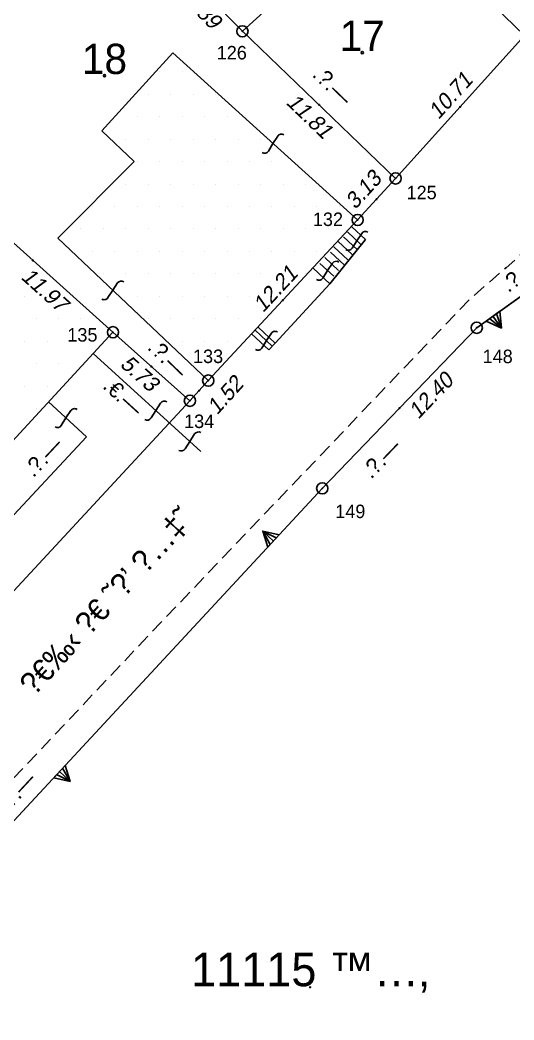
# Model space of a CAD drawing. Header units: millimetres. Extents: x 199469 to 200356, y 746544 to 746866.
# Drawn here: x 200243.3 to 200270.7, y 746622.6 to 746678.3 of the extents above; entities that cross this region are included whole.
import ezdxf
from ezdxf.enums import TextEntityAlignment as Align

# ---------------------------------------------------------------- set-up
doc = ezdxf.new("R2010")
doc.units = ezdxf.units.MM
doc.header["$LTSCALE"] = 3
doc.linetypes.add('DASHED2', pattern=[0.375, 0.25, -0.125])
for name, color, linetype in [('C1603_1', 7, 'Continuous'), ('C1609_1', 52, 'Continuous'), ('C1611_1', 6, 'Continuous'), ('C1650', 7, 'Continuous'), ('C1650_0_1', 1, 'Continuous'), ('C1656', 7, 'Continuous'), ('C1660_1', 240, 'Continuous'), ('C1690', 7, 'Continuous'), ('gvul_temp', 51, 'Continuous'), ('M2200', 80, 'Continuous'), ('M2299', 80, 'Continuous'), ('M2402', 9, 'Continuous'), ('M2404', 9, 'DASHED2'), ('M2412', 9, 'Continuous'), ('M2602', 9, 'Continuous'), ('M2605', 9, 'Continuous')]:
    doc.layers.add(name, color=color, linetype=linetype)
doc.styles.add('HANIT_TEXT', font='hebtxt')
doc.styles.add('HEBTXT', font='hebtxt')
doc.styles.add('HEBTXT2', font='HEBTXT')
doc.styles.add('TAZAR_HEBTXT', font='HEBTXT')

# ---------------------------------------------------------------- blocks, each defined once
blk = doc.blocks.new('M2605_P')
at = {"style": 'HANIT_TEXT'}
blk.add_attdef('NAME', text='', height=1.388888888888888, rotation=4.2021672e-09, dxfattribs=at).set_placement((-2.328306e-10, 0.4999999998835847), align=Align.BOTTOM_CENTER)
blk.add_attdef('HEIGHT', text='', height=1.599999999999999, rotation=4.2021672e-09, dxfattribs=at).set_placement((-2.328306e-10, -1.000000000116415), align=Align.TOP_CENTER)
at = {"style": 'HANIT_TEXT', "flags": 1}
blk.add_attdef('MARK', text='', height=1.599999999999999, rotation=4.2021672e-09, dxfattribs=at).set_placement((-2.328306e-10, -3.00000000023283), align=Align.TOP_CENTER)
blk = doc.blocks.new('*X65')
at = {"color": 0}
for p, q in [((200250, 746665), (200250, 746665)), ((200251.25, 746665), (200251.25, 746665)), ((200249.375, 746663.75), (200249.375, 746663.75)), ((200250.625, 746663.75), (200250.625, 746663.75)), ((200251.875, 746663.75), (200251.875, 746663.75)), ((200253.125, 746663.75), (200253.125, 746663.75)), ((200248.75, 746662.5), (200248.75, 746662.5)), ((200250, 746662.5), (200250, 746662.5)), ((200251.25, 746662.5), (200251.25, 746662.5)), ((200252.5, 746662.5), (200252.5, 746662.5)), ((200253.75, 746662.5), (200253.75, 746662.5)), ((200248.125, 746661.25), (200248.125, 746661.25)), ((200249.375, 746661.25), (200249.375, 746661.25)), ((200250.625, 746661.25), (200250.625, 746661.25)), ((200251.875, 746661.25), (200251.875, 746661.25)), ((200253.125, 746661.25), (200253.125, 746661.25)), ((200254.375, 746661.25), (200254.375, 746661.25)), ((200255.625, 746661.25), (200255.625, 746661.25)), ((200248.75, 746660), (200248.75, 746660)), ((200250, 746660), (200250, 746660)), ((200251.25, 746660), (200251.25, 746660)), ((200252.5, 746660), (200252.5, 746660)), ((200253.75, 746660), (200253.75, 746660)), ((200255, 746660), (200255, 746660)), ((200256.25, 746660), (200256.25, 746660)), ((200248.125, 746658.75), (200248.125, 746658.75)), ((200249.375, 746658.75), (200249.375, 746658.75)), ((200250.625, 746658.75), (200250.625, 746658.75)), ((200251.875, 746658.75), (200251.875, 746658.75)), ((200253.125, 746658.75), (200253.125, 746658.75)), ((200254.375, 746658.75), (200254.375, 746658.75)), ((200255.625, 746658.75), (200255.625, 746658.75)), ((200256.875, 746658.75), (200256.875, 746658.75)), ((200258.125, 746658.75), (200258.125, 746658.75)), ((200246.25, 746657.5), (200246.25, 746657.5)), ((200247.5, 746657.5), (200247.5, 746657.5)), ((200248.75, 746657.5), (200248.75, 746657.5)), ((200250, 746657.5), (200250, 746657.5)), ((200251.25, 746657.5), (200251.25, 746657.5)), ((200252.5, 746657.5), (200252.5, 746657.5)), ((200253.75, 746657.5), (200253.75, 746657.5)), ((200255, 746657.5), (200255, 746657.5)), ((200256.25, 746657.5), (200256.25, 746657.5)), ((200257.5, 746657.5), (200257.5, 746657.5)), ((200258.75, 746657.5), (200258.75, 746657.5)), ((200260, 746657.5), (200260, 746657.5)), ((200245.625, 746656.2500000001), (200245.625, 746656.2500000001)), ((200246.875, 746656.2500000001), (200246.875, 746656.2500000001)), ((200248.125, 746656.2500000001), (200248.125, 746656.2500000001)), ((200249.375, 746656.2500000001), (200249.375, 746656.2500000001)), ((200250.625, 746656.2500000001), (200250.625, 746656.2500000001)), ((200251.875, 746656.2500000001), (200251.875, 746656.2500000001)), ((200253.125, 746656.2500000001), (200253.125, 746656.2500000001)), ((200254.375, 746656.2500000001), (200254.375, 746656.2500000001)), ((200255.625, 746656.2500000001), (200255.625, 746656.2500000001)), ((200256.875, 746656.2500000001), (200256.875, 746656.2500000001)), ((200258.125, 746656.2500000001), (200258.125, 746656.2500000001)), ((200259.375, 746656.2500000001), (200259.375, 746656.2500000001)), ((200246.25, 746655), (200246.25, 746655)), ((200247.5, 746655), (200247.5, 746655)), ((200248.75, 746655), (200248.75, 746655)), ((200250, 746655), (200250, 746655)), ((200251.25, 746655), (200251.25, 746655)), ((200252.5, 746655), (200252.5, 746655)), ((200253.75, 746655), (200253.75, 746655)), ((200255, 746655), (200255, 746655)), ((200256.25, 746655), (200256.25, 746655)), ((200257.5, 746655), (200257.5, 746655)), ((200258.75, 746655), (200258.75, 746655)), ((200246.875, 746653.75), (200246.875, 746653.75)), ((200248.125, 746653.75), (200248.125, 746653.75)), ((200249.375, 746653.75), (200249.375, 746653.75)), ((200250.625, 746653.75), (200250.625, 746653.75)), ((200251.875, 746653.75), (200251.875, 746653.75)), ((200253.125, 746653.75), (200253.125, 746653.75)), ((200254.375, 746653.75), (200254.375, 746653.75)), ((200255.625, 746653.75), (200255.625, 746653.75)), ((200256.875, 746653.75), (200256.875, 746653.75)), ((200258.125, 746653.75), (200258.125, 746653.75)), ((200248.75, 746652.5), (200248.75, 746652.5)), ((200250, 746652.5), (200250, 746652.5)), ((200251.25, 746652.5), (200251.25, 746652.5)), ((200252.5, 746652.5), (200252.5, 746652.5)), ((200253.75, 746652.5), (200253.75, 746652.5)), ((200255, 746652.5), (200255, 746652.5)), ((200256.25, 746652.5), (200256.25, 746652.5)), ((200249.375, 746651.25), (200249.375, 746651.25)), ((200250.625, 746651.25), (200250.625, 746651.25)), ((200251.875, 746651.25), (200251.875, 746651.25)), ((200253.125, 746651.25), (200253.125, 746651.25)), ((200254.375, 746651.25), (200254.375, 746651.25)), ((200255.625, 746651.25), (200255.625, 746651.25)), ((200251.25, 746650.0000000001), (200251.25, 746650.0000000001)), ((200252.5, 746650.0000000001), (200252.5, 746650.0000000001)), ((200253.75, 746650.0000000001), (200253.75, 746650.0000000001)), ((200251.875, 746648.7500000001), (200251.875, 746648.7500000001)), ((200253.125, 746648.7500000001), (200253.125, 746648.7500000001))]:
    blk.add_line(p, q, dxfattribs=at)
blk = doc.blocks.new('*X66')
at = {"color": 0}
for p, q in [((200238.75, 746657.5), (200238.75, 746657.5)), ((200236.875, 746656.2500000001), (200236.875, 746656.2500000001)), ((200238.125, 746656.2500000001), (200238.125, 746656.2500000001)), ((200239.375, 746656.2500000001), (200239.375, 746656.2500000001)), ((200240.625, 746656.2500000001), (200240.625, 746656.2500000001)), ((200236.25, 746655), (200236.25, 746655)), ((200237.5, 746655), (200237.5, 746655)), ((200238.75, 746655), (200238.75, 746655)), ((200240, 746655), (200240, 746655)), ((200241.25, 746655), (200241.25, 746655)), ((200234.375, 746653.75), (200234.375, 746653.75)), ((200235.625, 746653.75), (200235.625, 746653.75)), ((200236.875, 746653.75), (200236.875, 746653.75)), ((200238.125, 746653.75), (200238.125, 746653.75)), ((200239.375, 746653.75), (200239.375, 746653.75)), ((200240.625, 746653.75), (200240.625, 746653.75)), ((200241.875, 746653.75), (200241.875, 746653.75)), ((200243.125, 746653.75), (200243.125, 746653.75)), ((200233.75, 746652.5), (200233.75, 746652.5)), ((200235, 746652.5), (200235, 746652.5)), ((200236.25, 746652.5), (200236.25, 746652.5)), ((200237.5, 746652.5), (200237.5, 746652.5)), ((200238.75, 746652.5), (200238.75, 746652.5)), ((200240, 746652.5), (200240, 746652.5)), ((200241.25, 746652.5), (200241.25, 746652.5)), ((200242.5, 746652.5), (200242.5, 746652.5)), ((200243.75, 746652.5), (200243.75, 746652.5)), ((200231.875, 746651.25), (200231.875, 746651.25)), ((200233.125, 746651.25), (200233.125, 746651.25)), ((200234.375, 746651.25), (200234.375, 746651.25)), ((200235.625, 746651.25), (200235.625, 746651.25)), ((200236.875, 746651.25), (200236.875, 746651.25)), ((200238.125, 746651.25), (200238.125, 746651.25)), ((200239.375, 746651.25), (200239.375, 746651.25)), ((200240.625, 746651.25), (200240.625, 746651.25)), ((200241.875, 746651.25), (200241.875, 746651.25)), ((200243.125, 746651.25), (200243.125, 746651.25)), ((200244.375, 746651.25), (200244.375, 746651.25)), ((200245.625, 746651.25), (200245.625, 746651.25)), ((200231.25, 746650), (200231.25, 746650)), ((200232.5, 746650), (200232.5, 746650)), ((200233.75, 746650), (200233.75, 746650)), ((200235, 746650), (200235, 746650)), ((200236.25, 746650), (200236.25, 746650)), ((200237.5, 746650), (200237.5, 746650)), ((200238.75, 746650), (200238.75, 746650)), ((200240, 746650), (200240, 746650)), ((200241.25, 746650), (200241.25, 746650)), ((200242.5, 746650), (200242.5, 746650)), ((200243.75, 746650), (200243.75, 746650)), ((200245, 746650), (200245, 746650)), ((200246.25, 746650), (200246.25, 746650)), ((200230.625, 746648.7500000001), (200230.625, 746648.7500000001)), ((200231.875, 746648.7500000001), (200231.875, 746648.7500000001)), ((200233.125, 746648.7500000001), (200233.125, 746648.7500000001)), ((200234.375, 746648.7500000001), (200234.375, 746648.7500000001)), ((200235.625, 746648.7500000001), (200235.625, 746648.7500000001)), ((200236.875, 746648.7500000001), (200236.875, 746648.7500000001)), ((200238.125, 746648.7500000001), (200238.125, 746648.7500000001)), ((200239.375, 746648.7500000001), (200239.375, 746648.7500000001)), ((200240.625, 746648.7500000001), (200240.625, 746648.7500000001)), ((200241.875, 746648.7500000001), (200241.875, 746648.7500000001)), ((200243.125, 746648.7500000001), (200243.125, 746648.7500000001)), ((200244.375, 746648.7500000001), (200244.375, 746648.7500000001)), ((200228.75, 746647.4999999999), (200228.75, 746647.4999999999)), ((200230, 746647.4999999999), (200230, 746647.4999999999)), ((200231.25, 746647.4999999999), (200231.25, 746647.4999999999)), ((200232.5, 746647.4999999999), (200232.5, 746647.4999999999)), ((200233.75, 746647.4999999999), (200233.75, 746647.4999999999)), ((200235, 746647.4999999999), (200235, 746647.4999999999)), ((200236.25, 746647.4999999999), (200236.25, 746647.4999999999)), ((200237.5, 746647.4999999999), (200237.5, 746647.4999999999)), ((200238.75, 746647.4999999999), (200238.75, 746647.4999999999)), ((200240, 746647.4999999999), (200240, 746647.4999999999)), ((200241.25, 746647.4999999999), (200241.25, 746647.4999999999)), ((200242.5, 746647.4999999999), (200242.5, 746647.4999999999)), ((200243.75, 746647.4999999999), (200243.75, 746647.4999999999)), ((200228.125, 746646.25), (200228.125, 746646.25)), ((200229.375, 746646.25), (200229.375, 746646.25)), ((200230.625, 746646.25), (200230.625, 746646.25)), ((200231.875, 746646.25), (200231.875, 746646.25)), ((200233.125, 746646.25), (200233.125, 746646.25)), ((200234.375, 746646.25), (200234.375, 746646.25)), ((200235.625, 746646.25), (200235.625, 746646.25)), ((200236.875, 746646.25), (200236.875, 746646.25)), ((200238.125, 746646.25), (200238.125, 746646.25)), ((200239.375, 746646.25), (200239.375, 746646.25)), ((200240.625, 746646.25), (200240.625, 746646.25)), ((200241.875, 746646.25), (200241.875, 746646.25)), ((200243.125, 746646.25), (200243.125, 746646.25)), ((200226.25, 746645), (200226.25, 746645)), ((200227.5, 746645), (200227.5, 746645)), ((200228.75, 746645), (200228.75, 746645)), ((200230, 746645), (200230, 746645)), ((200231.25, 746645), (200231.25, 746645)), ((200232.5, 746645), (200232.5, 746645)), ((200233.75, 746645), (200233.75, 746645)), ((200235, 746645), (200235, 746645)), ((200236.25, 746645), (200236.25, 746645)), ((200237.5, 746645), (200237.5, 746645)), ((200238.75, 746645), (200238.75, 746645)), ((200240, 746645), (200240, 746645)), ((200241.25, 746645), (200241.25, 746645)), ((200225.625, 746643.7500000001), (200225.625, 746643.7500000001)), ((200226.875, 746643.7500000001), (200226.875, 746643.7500000001)), ((200228.125, 746643.7500000001), (200228.125, 746643.7500000001)), ((200229.375, 746643.7500000001), (200229.375, 746643.7500000001)), ((200230.625, 746643.7500000001), (200230.625, 746643.7500000001)), ((200231.875, 746643.7500000001), (200231.875, 746643.7500000001)), ((200233.125, 746643.7500000001), (200233.125, 746643.7500000001)), ((200234.375, 746643.7500000001), (200234.375, 746643.7500000001)), ((200235.625, 746643.7500000001), (200235.625, 746643.7500000001)), ((200236.875, 746643.7500000001), (200236.875, 746643.7500000001)), ((200238.125, 746643.7500000001), (200238.125, 746643.7500000001)), ((200239.375, 746643.7500000001), (200239.375, 746643.7500000001)), ((200240.625, 746643.7500000001), (200240.625, 746643.7500000001)), ((200225, 746642.5), (200225, 746642.5)), ((200226.25, 746642.5), (200226.25, 746642.5)), ((200227.5, 746642.5), (200227.5, 746642.5)), ((200228.75, 746642.5), (200228.75, 746642.5)), ((200230, 746642.5), (200230, 746642.5)), ((200231.25, 746642.5), (200231.25, 746642.5)), ((200232.5, 746642.5), (200232.5, 746642.5)), ((200233.75, 746642.5), (200233.75, 746642.5)), ((200235, 746642.5), (200235, 746642.5)), ((200236.25, 746642.5), (200236.25, 746642.5)), ((200237.5, 746642.5), (200237.5, 746642.5)), ((200238.75, 746642.5), (200238.75, 746642.5)), ((200223.125, 746641.25), (200223.125, 746641.25)), ((200224.375, 746641.25), (200224.375, 746641.25)), ((200225.625, 746641.25), (200225.625, 746641.25)), ((200226.875, 746641.25), (200226.875, 746641.25)), ((200228.125, 746641.25), (200228.125, 746641.25)), ((200229.375, 746641.25), (200229.375, 746641.25)), ((200230.625, 746641.25), (200230.625, 746641.25)), ((200231.875, 746641.25), (200231.875, 746641.25)), ((200233.125, 746641.25), (200233.125, 746641.25)), ((200234.375, 746641.25), (200234.375, 746641.25)), ((200235.625, 746641.25), (200235.625, 746641.25)), ((200236.875, 746641.25), (200236.875, 746641.25)), ((200238.125, 746641.25), (200238.125, 746641.25)), ((200222.5, 746640), (200222.5, 746640)), ((200223.75, 746640), (200223.75, 746640)), ((200225, 746640), (200225, 746640)), ((200226.25, 746640), (200226.25, 746640)), ((200227.5, 746640), (200227.5, 746640)), ((200228.75, 746640), (200228.75, 746640)), ((200230, 746640), (200230, 746640)), ((200231.25, 746640), (200231.25, 746640)), ((200232.5, 746640), (200232.5, 746640)), ((200233.75, 746640), (200233.75, 746640)), ((200235, 746640), (200235, 746640)), ((200236.25, 746640), (200236.25, 746640)), ((200220.625, 746638.75), (200220.625, 746638.75)), ((200221.875, 746638.75), (200221.875, 746638.75)), ((200223.125, 746638.75), (200223.125, 746638.75)), ((200224.375, 746638.75), (200224.375, 746638.75)), ((200225.625, 746638.75), (200225.625, 746638.75)), ((200226.875, 746638.75), (200226.875, 746638.75)), ((200228.125, 746638.75), (200228.125, 746638.75)), ((200229.375, 746638.75), (200229.375, 746638.75)), ((200230.625, 746638.75), (200230.625, 746638.75)), ((200231.875, 746638.75), (200231.875, 746638.75)), ((200233.125, 746638.75), (200233.125, 746638.75)), ((200234.375, 746638.75), (200234.375, 746638.75)), ((200235.625, 746638.75), (200235.625, 746638.75)), ((200220, 746637.5000000001), (200220, 746637.5000000001)), ((200221.25, 746637.5000000001), (200221.25, 746637.5000000001)), ((200222.5, 746637.5000000001), (200222.5, 746637.5000000001)), ((200223.75, 746637.5000000001), (200223.75, 746637.5000000001)), ((200225, 746637.5000000001), (200225, 746637.5000000001)), ((200226.25, 746637.5000000001), (200226.25, 746637.5000000001)), ((200227.5, 746637.5000000001), (200227.5, 746637.5000000001)), ((200228.75, 746637.5000000001), (200228.75, 746637.5000000001)), ((200230, 746637.5000000001), (200230, 746637.5000000001)), ((200231.25, 746637.5000000001), (200231.25, 746637.5000000001)), ((200232.5, 746637.5000000001), (200232.5, 746637.5000000001)), ((200233.75, 746637.5000000001), (200233.75, 746637.5000000001)), ((200235, 746637.5000000001), (200235, 746637.5000000001)), ((200219.375, 746636.2500000001), (200219.375, 746636.2500000001)), ((200220.625, 746636.2500000001), (200220.625, 746636.2500000001)), ((200221.875, 746636.2500000001), (200221.875, 746636.2500000001)), ((200223.125, 746636.2500000001), (200223.125, 746636.2500000001)), ((200224.375, 746636.2500000001), (200224.375, 746636.2500000001)), ((200225.625, 746636.2500000001), (200225.625, 746636.2500000001)), ((200226.875, 746636.2500000001), (200226.875, 746636.2500000001)), ((200228.125, 746636.2500000001), (200228.125, 746636.2500000001)), ((200229.375, 746636.2500000001), (200229.375, 746636.2500000001)), ((200230.625, 746636.2500000001), (200230.625, 746636.2500000001)), ((200231.875, 746636.2500000001), (200231.875, 746636.2500000001)), ((200233.125, 746636.2500000001), (200233.125, 746636.2500000001)), ((200217.5, 746635), (200217.5, 746635)), ((200218.75, 746635), (200218.75, 746635)), ((200220, 746635), (200220, 746635)), ((200221.25, 746635), (200221.25, 746635)), ((200222.5, 746635), (200222.5, 746635)), ((200223.75, 746635), (200223.75, 746635)), ((200225, 746635), (200225, 746635)), ((200226.25, 746635), (200226.25, 746635)), ((200227.5, 746635), (200227.5, 746635)), ((200228.75, 746635), (200228.75, 746635)), ((200230, 746635), (200230, 746635)), ((200231.25, 746635), (200231.25, 746635)), ((200232.5, 746635), (200232.5, 746635)), ((200216.875, 746633.75), (200216.875, 746633.75)), ((200218.125, 746633.75), (200218.125, 746633.75)), ((200219.375, 746633.75), (200219.375, 746633.75)), ((200220.625, 746633.75), (200220.625, 746633.75)), ((200221.875, 746633.75), (200221.875, 746633.75)), ((200223.125, 746633.75), (200223.125, 746633.75)), ((200224.375, 746633.75), (200224.375, 746633.75)), ((200225.625, 746633.75), (200225.625, 746633.75)), ((200226.875, 746633.75), (200226.875, 746633.75)), ((200228.125, 746633.75), (200228.125, 746633.75)), ((200229.375, 746633.75), (200229.375, 746633.75)), ((200230.625, 746633.75), (200230.625, 746633.75)), ((200215, 746632.5000000001), (200215, 746632.5000000001)), ((200216.25, 746632.5000000001), (200216.25, 746632.5000000001)), ((200217.5, 746632.5000000001), (200217.5, 746632.5000000001)), ((200218.75, 746632.5000000001), (200218.75, 746632.5000000001)), ((200220, 746632.5000000001), (200220, 746632.5000000001)), ((200221.25, 746632.5000000001), (200221.25, 746632.5000000001)), ((200222.5, 746632.5000000001), (200222.5, 746632.5000000001)), ((200223.75, 746632.5000000001), (200223.75, 746632.5000000001)), ((200225, 746632.5000000001), (200225, 746632.5000000001)), ((200226.25, 746632.5000000001), (200226.25, 746632.5000000001)), ((200227.5, 746632.5000000001), (200227.5, 746632.5000000001)), ((200228.75, 746632.5000000001), (200228.75, 746632.5000000001)), ((200230, 746632.5000000001), (200230, 746632.5000000001)), ((200214.375, 746631.25), (200214.375, 746631.25)), ((200215.625, 746631.25), (200215.625, 746631.25)), ((200216.875, 746631.25), (200216.875, 746631.25)), ((200218.125, 746631.25), (200218.125, 746631.25)), ((200219.375, 746631.25), (200219.375, 746631.25)), ((200220.625, 746631.25), (200220.625, 746631.25)), ((200221.875, 746631.25), (200221.875, 746631.25)), ((200223.125, 746631.25), (200223.125, 746631.25)), ((200224.375, 746631.25), (200224.375, 746631.25)), ((200225.625, 746631.25), (200225.625, 746631.25)), ((200226.875, 746631.25), (200226.875, 746631.25)), ((200228.125, 746631.25), (200228.125, 746631.25)), ((200229.375, 746631.25), (200229.375, 746631.25)), ((200212.5, 746630), (200212.5, 746630)), ((200213.75, 746630), (200213.75, 746630)), ((200215, 746630), (200215, 746630)), ((200216.25, 746630), (200216.25, 746630)), ((200217.5, 746630), (200217.5, 746630)), ((200218.75, 746630), (200218.75, 746630)), ((200220, 746630), (200220, 746630)), ((200221.25, 746630), (200221.25, 746630)), ((200222.5, 746630), (200222.5, 746630)), ((200223.75, 746630), (200223.75, 746630)), ((200225, 746630), (200225, 746630)), ((200226.25, 746630), (200226.25, 746630)), ((200227.5, 746630), (200227.5, 746630)), ((200211.875, 746628.7499999999), (200211.875, 746628.7499999999)), ((200213.125, 746628.7499999999), (200213.125, 746628.7499999999)), ((200214.375, 746628.7499999999), (200214.375, 746628.7499999999)), ((200215.625, 746628.7499999999), (200215.625, 746628.7499999999)), ((200216.875, 746628.7499999999), (200216.875, 746628.7499999999)), ((200218.125, 746628.7499999999), (200218.125, 746628.7499999999)), ((200219.375, 746628.7499999999), (200219.375, 746628.7499999999)), ((200220.625, 746628.7499999999), (200220.625, 746628.7499999999)), ((200221.875, 746628.7499999999), (200221.875, 746628.7499999999)), ((200223.125, 746628.7499999999), (200223.125, 746628.7499999999)), ((200224.375, 746628.7499999999), (200224.375, 746628.7499999999)), ((200225.625, 746628.7499999999), (200225.625, 746628.7499999999)), ((200226.875, 746628.7499999999), (200226.875, 746628.7499999999)), ((200211.25, 746627.5), (200211.25, 746627.5)), ((200212.5, 746627.5), (200212.5, 746627.5)), ((200213.75, 746627.5), (200213.75, 746627.5)), ((200215, 746627.5), (200215, 746627.5)), ((200216.25, 746627.5), (200216.25, 746627.5)), ((200217.5, 746627.5), (200217.5, 746627.5)), ((200218.75, 746627.5), (200218.75, 746627.5)), ((200220, 746627.5), (200220, 746627.5)), ((200221.25, 746627.5), (200221.25, 746627.5)), ((200222.5, 746627.5), (200222.5, 746627.5)), ((200223.75, 746627.5), (200223.75, 746627.5)), ((200225, 746627.5), (200225, 746627.5)), ((200209.375, 746626.25), (200209.375, 746626.25)), ((200210.625, 746626.25), (200210.625, 746626.25)), ((200211.875, 746626.25), (200211.875, 746626.25)), ((200213.125, 746626.25), (200213.125, 746626.25)), ((200214.375, 746626.25), (200214.375, 746626.25)), ((200215.625, 746626.25), (200215.625, 746626.25)), ((200216.875, 746626.25), (200216.875, 746626.25)), ((200218.125, 746626.25), (200218.125, 746626.25)), ((200219.375, 746626.25), (200219.375, 746626.25)), ((200220.625, 746626.25), (200220.625, 746626.25)), ((200221.875, 746626.25), (200221.875, 746626.25)), ((200223.125, 746626.25), (200223.125, 746626.25)), ((200224.375, 746626.25), (200224.375, 746626.25)), ((200208.75, 746625), (200208.75, 746625)), ((200210, 746625), (200210, 746625)), ((200211.25, 746625), (200211.25, 746625)), ((200212.5, 746625), (200212.5, 746625)), ((200213.75, 746625), (200213.75, 746625)), ((200215, 746625), (200215, 746625)), ((200216.25, 746625), (200216.25, 746625)), ((200217.5, 746625), (200217.5, 746625)), ((200218.75, 746625), (200218.75, 746625)), ((200220, 746625), (200220, 746625)), ((200221.25, 746625), (200221.25, 746625)), ((200222.5, 746625), (200222.5, 746625)), ((200210.625, 746623.75), (200210.625, 746623.75)), ((200211.875, 746623.75), (200211.875, 746623.75)), ((200213.125, 746623.75), (200213.125, 746623.75)), ((200214.375, 746623.75), (200214.375, 746623.75)), ((200215.625, 746623.75), (200215.625, 746623.75)), ((200216.875, 746623.75), (200216.875, 746623.75)), ((200218.125, 746623.75), (200218.125, 746623.75)), ((200219.375, 746623.75), (200219.375, 746623.75)), ((200220.625, 746623.75), (200220.625, 746623.75)), ((200221.875, 746623.75), (200221.875, 746623.75)), ((200211.25, 746622.4999999997), (200211.25, 746622.4999999997)), ((200212.5, 746622.4999999997), (200212.5, 746622.4999999997)), ((200213.75, 746622.4999999997), (200213.75, 746622.4999999997)), ((200215, 746622.4999999997), (200215, 746622.4999999997)), ((200216.25, 746622.4999999997), (200216.25, 746622.4999999997)), ((200217.5, 746622.4999999997), (200217.5, 746622.4999999997)), ((200218.75, 746622.4999999997), (200218.75, 746622.4999999997)), ((200220, 746622.4999999997), (200220, 746622.4999999997)), ((200221.25, 746622.4999999997), (200221.25, 746622.4999999997)), ((200213.125, 746621.2500000001), (200213.125, 746621.2500000001)), ((200214.375, 746621.2500000001), (200214.375, 746621.2500000001)), ((200215.625, 746621.2500000001), (200215.625, 746621.2500000001)), ((200216.875, 746621.2500000001), (200216.875, 746621.2500000001)), ((200218.125, 746621.2500000001), (200218.125, 746621.2500000001)), ((200219.375, 746621.2500000001), (200219.375, 746621.2500000001)), ((200213.75, 746620), (200213.75, 746620)), ((200215, 746620), (200215, 746620)), ((200216.25, 746620), (200216.25, 746620)), ((200217.5, 746620), (200217.5, 746620)), ((200218.75, 746620), (200218.75, 746620)), ((200215.625, 746618.7500000001), (200215.625, 746618.7500000001)), ((200216.875, 746618.7500000001), (200216.875, 746618.7500000001)), ((200216.25, 746617.5000000001), (200216.25, 746617.5000000001))]:
    blk.add_line(p, q, dxfattribs=at)
blk = doc.blocks.new('C1690')
blk.add_lwpolyline([(0.2109170022299525, 1.2313991212561, 0.4142135623730951), (-0.1192575931622262, 0.772068372712515), (0.0070460243564519, 0), (0.1542380995356956, -0.7744655475765754, -0.4142135623730951), (-0.1634102954749075, -1.242546199972279)], format="xyb")
blk = doc.blocks.new('C1656')
at = {"color": 255}
blk.add_circle((0, 0), 0.05, dxfattribs=at)
at = {"style": 'HEBTXT2'}
blk.add_attdef('TEXT', text='', height=3, dxfattribs=at).set_placement((0, 1.312230307143181), align=Align.MIDDLE)
blk = doc.blocks.new('C1603')
at = {"color": 255}
blk.add_circle((0, 0), 0.1, dxfattribs=at)
at = {"style": 'HEBTXT2', "width": 3}
blk.add_attdef('CROSS', text='', height=4, dxfattribs=at).set_placement((0, 1.5), align=Align.MIDDLE)
at = {"style": 'HEBTXT2'}
blk.add_attdef('PARCEL_NAME', text='', height=2.7, dxfattribs=at).set_placement((0, 1.5), align=Align.MIDDLE)
at = {"style": 'HEBTXT2', "flags": 1}
for tag, p in [('GUSH', (0, -1)), ('PARCEL_STATUS', (0, -2.5)), ('PARCEL_SOURCE', (0, -4)), ('LEGAL_AREA', (0, -5.5)), ('CALC_AREA', (0, -7)), ('PARCEL_PREVIOUS', (0, -8.5)), ('GUSH_PREVIOUS', (0, -10)), ('TABA_PLAN', (0, -11.5)), ('TABA_MIGRASH', (0, -13)), ('TABA_YEUD', (0, -14.5)), ('COMMENT', (0, -16))]:
    blk.add_attdef(tag, text='', height=1, dxfattribs=at).set_placement(p, align=Align.MIDDLE)
blk = doc.blocks.new('M2602_P')
at = {"style": 'HANIT_TEXT'}
blk.add_attdef('NAME', text='', height=1.388888888888889, dxfattribs=at).set_placement((0, 0.4999999997671694), align=Align.BOTTOM_CENTER)
blk.add_attdef('HEIGHT', text='', height=1.6, dxfattribs=at).set_placement((1.164153e-10, -1.00000000023283), align=Align.TOP_CENTER)
at = {"style": 'HANIT_TEXT', "flags": 1}
blk.add_attdef('MARK', text='', height=1.6, dxfattribs=at).set_placement((1.164153e-10, -3.00000000023283), align=Align.TOP_CENTER)
blk = doc.blocks.new('M2402_E')
at = {"style": 'HANIT_TEXT'}
blk.add_attdef('ADDRESS', text='', height=2, rotation=49.62093445043489, dxfattribs=at).set_placement((0.8768975783023051, 2.728567261714488), align=Align.BOTTOM_CENTER)
blk = doc.blocks.new('C1609')
blk.add_circle((0, 0), 0.04)
at = {"style": 'HEBTXT', "width": 10}
blk.add_attdef('CROSS', text='', height=1.4, dxfattribs=at).set_placement((0, 1.5), align=Align.CENTER)
at = {"style": 'HEBTXT'}
for tag in ['LEGAL_LENGTH', 'RADIUS']:
    blk.add_attdef(tag, text='', height=1.4, dxfattribs=at).set_placement((0, 1.5), align=Align.CENTER)
at = {"style": 'HEBTXT', "oblique": 12}
blk.add_attdef('CALC_LENGTH', text='', height=1.4, dxfattribs=at).set_placement((0, -1.5), align=Align.TOP_CENTER)
at = {"style": 'HEBTXT', "flags": 1}
for tag, p in [('LINE_NAME', (0, -4)), ('TOPO', (0, -5.5)), ('COMMENT', (0, -7))]:
    blk.add_attdef(tag, text='', height=1, dxfattribs=at).set_placement(p, align=Align.MIDDLE_CENTER)
blk = doc.blocks.new('C1650_PLT')
for p, q in [((-0.04311719935372459, 1.134967032846477), (-0.4041769997362633, -4.400064535298176e-05)), ((-5.350092488312317e-17, 1.210260043551027), (-6.086124371957014e-16, -4.400064535303727e-05)), ((0.03945581444525331, 1.121762100508451), (0.3744068084695465, -4.400064535309278e-05))]:
    blk.add_line(p, q)
blk.add_lwpolyline([(0.7500000000000001, -4.400064535314829e-05), (2.010226348134657e-18, 1.298994105031305), (-0.7500000000000001, -4.400064535292625e-05)], close=True)
blk = doc.blocks.new('C1611')
blk.add_circle((0, 0), 0.5)
at = {"color": 255}
blk.add_point((0, 0), dxfattribs=at)
at = {"style": 'HEBTXT2'}
blk.add_attdef('POINT_NAME', text='', height=1.5, dxfattribs=at).set_placement((0, 1.5), align=Align.BOTTOM_CENTER)
blk.add_attdef('MARK_DESC', text='', height=1.199999999999999, dxfattribs=at).set_placement((2, 0), align=Align.MIDDLE_LEFT)
at = {"style": 'HEBTXT2', "flags": 1}
for tag, p in [('MARK', (0, -2)), ('CLASS', (0, -3.5)), ('SOURCE', (0, -5)), ('TOPO', (0, -6.5)), ('HEIGHT', (0, -8)), ('COMMENT', (0, -9.5))]:
    blk.add_attdef(tag, text='', height=1, dxfattribs=at).set_placement(p, align=Align.MIDDLE)

msp = doc.modelspace()

# ---------------------------------------------------------------- linework, layer by layer
at = {"layer": 'C1650_0_1'}
for p, q in [((200264.8967089118, 746683.6737916755), (200271.336876765, 746677.3869611523)), ((200268.6773089119, 746661.1237916753), (200275.0523089119, 746665.6862916753)), ((200260.0836089118, 746652.1862916754), (200268.6773089119, 746661.1237916753)), ((200206.4998877081, 746594.4176412488), (200260.0836089118, 746652.1862916754))]:
    msp.add_line(p, q, dxfattribs=at)
at = {"layer": 'C1660_1'}
for p, q in [((200255.6461089118, 746677.6237916754), (200252.2242089119, 746681.1237916754)), ((200264.1617089119, 746669.4362916753), (200255.6461089118, 746677.6237916754)), ((200264.1617089119, 746669.4362916753), (200271.336876765, 746677.3869611523)), ((200262.0523089119, 746667.1237916753), (200264.1617089119, 746669.4362916753)), ((200239.5367089119, 746668.8737916753), (200248.4430089119, 746660.8737916754)), ((200253.7398089119, 746658.1862916753), (200262.0523089119, 746667.1237916753)), ((200248.4430089119, 746660.8737916754), (200252.7242089119, 746657.0612916753)), ((200252.7242089119, 746657.0612916753), (200253.7398089119, 746658.1862916753)), ((200252.7242089119, 746657.0612916753), (200221.1467089118, 746622.9837916753))]:
    msp.add_line(p, q, dxfattribs=at)
at = {"layer": 'gvul_temp'}
for p, q in [((200264.8967089118, 746683.6737916755), (200271.336876765, 746677.3869611523)), ((200255.6461089118, 746677.6237916754), (200252.2242089119, 746681.1237916754)), ((200264.1617089119, 746669.4362916753), (200255.6461089118, 746677.6237916754)), ((200264.1617089119, 746669.4362916753), (200271.336876765, 746677.3869611523)), ((200262.0523089119, 746667.1237916753), (200264.1617089119, 746669.4362916753)), ((200239.5367089119, 746668.8737916753), (200248.4430089119, 746660.8737916754)), ((200253.7398089119, 746658.1862916753), (200262.0523089119, 746667.1237916753)), ((200268.6773089119, 746661.1237916753), (200275.0523089119, 746665.6862916753)), ((200248.4430089119, 746660.8737916754), (200252.7242089119, 746657.0612916753)), ((200260.0836089118, 746652.1862916754), (200268.6773089119, 746661.1237916753)), ((200252.7242089119, 746657.0612916753), (200253.7398089119, 746658.1862916753)), ((200252.7242089119, 746657.0612916753), (200221.1467089118, 746622.9837916753)), ((200206.4998877081, 746594.4176412488), (200260.0836089118, 746652.1862916754))]:
    msp.add_line(p, q, dxfattribs=at)
at = {"layer": 'M2200'}
for p, q in [((200257.5867089118, 746679.4037916753), (200255.6461089118, 746677.6237916754)), ((200247.8267089119, 746672.0837916752), (200251.7767089118, 746676.4237916755)), ((200251.7767089118, 746676.4237916755), (200262.0523089119, 746667.1237916753)), ((200249.6267089119, 746670.3837916753), (200247.8267089119, 746672.0837916752)), ((200245.3667089119, 746666.1137916754), (200249.6267089119, 746670.3837916753)), ((200253.7398089119, 746658.1862916753), (200245.3667089119, 746666.1137916754)), ((200257.4567089119, 746660.2737916753), (200260.5067089119, 746663.5737916752)), ((200217.4898089119, 746627.3112916754), (200248.4430089119, 746660.8737916754))]:
    msp.add_line(p, q, dxfattribs=at)
at = {"layer": 'M2404', "linetype": 'DASHED2', "flags": 128}
msp.add_lwpolyline([(200199.2007435233, 746581.6162752972), (200198.1167089118, 746583.9737916752), (200197.9167089119, 746585.1387916754), (200198.1667089118, 746586.4487916753), (200198.3067089119, 746586.9937916753), (200201.1117089118, 746590.4187916755), (200203.9167089119, 746593.8437916756), (200210.2467089119, 746600.4537916752), (200215.5617089119, 746606.1537916751), (200220.8767089118, 746611.8537916753), (200229.5167089119, 746621.2237916753), (200240.3367089119, 746633.3237916752), (200251.0867089119, 746644.7037916752), (200268.2667089119, 746662.6937916753), (200270.3067089119, 746664.4687916755), (200272.3467089118, 746666.2437916752), (200276.0767089119, 746668.0137916754), (200277.1167089119, 746667.7537916753), (200278.7036125358, 746666.4937916754)], dxfattribs=at)
at = {"layer": 'M2412'}
for p, q in [((200262.4967089118, 746666.0337916755), (200261.7272877588, 746666.749792771)), ((200262.0391923705, 746665.469172102), (200261.2697712175, 746666.1851731976)), ((200262.2544940773, 746665.7380385651), (200261.4850729242, 746666.454039661)), ((200260.5067089119, 746663.5737916752), (200262.4967089118, 746666.0337916755)), ((200261.7431529384, 746665.2003051335), (200260.9737317853, 746665.9163062292)), ((200261.3125495251, 746664.6087989138), (200260.543128372, 746665.3248000094)), ((200261.5009381038, 746664.9045520237), (200260.7315169507, 746665.6205531193)), ((200260.7204690024, 746663.9904060478), (200259.9510478493, 746664.7064071432)), ((200260.9895961358, 746664.3130458038), (200260.2201749827, 746665.0290468995)), ((200260.5067089119, 746663.5737916752), (200259.5769389238, 746664.4390087641)), ((200257.1167089119, 746659.8937916755), (200256.1684489069, 746660.7762150397)), ((200257.3050983199, 746660.1088848462), (200256.3568383148, 746660.9913082098)), ((200257.4567089119, 746660.2737916753), (200256.5157464923, 746661.1494241173)), ((200257.1167089119, 746659.8937916755), (200257.4567089119, 746660.2737916753))]:
    msp.add_line(p, q, dxfattribs=at)
at = {"layer": 'M2602'}
msp.add_line((200247.3480049236, 746659.6863343925), (200253.3267089119, 746654.2437916754), dxfattribs=at)
at = {"layer": 'M2602', "elevation": 100, "flags": 128}
for points in [[(200264.1617089119, 746669.4362916753), (200255.6461089118, 746677.6237916754)], [(200252.7242089119, 746657.0612916753), (200248.4430089119, 746660.8737916754)]]:
    msp.add_lwpolyline(points, dxfattribs=at)
at = {"layer": 'M2605'}
for q in [(200244.8647846959, 746656.9934511007), (200242.1467089118, 746649.9037916755)]:
    msp.add_line((200246.9667089119, 746655.0537916755), q, dxfattribs=at)
at = {"layer": 'M2605', "elevation": 100}
msp.add_lwpolyline([(200275.0523089119, 746665.6862916753), (200268.6773089119, 746661.1237916753), (200260.0836089118, 746652.1862916754), (200206.4998877081, 746594.4176412488)], dxfattribs=at)

# ---------------------------------------------------------------- block references
at = {"layer": 'C1603_1'}
ref = msp.add_blockref('C1603', (200262.3095139535, 746676.4391328611), dxfattribs=dict(at, xscale=0.6250000000000002, yscale=0.6250000000000002, zscale=0.6250000000000002))
ref.add_attrib('PARCEL_NAME', '17', dxfattribs={"layer": '0', "height": 1.6875, "style": 'TAZAR_HEBTXT'}).set_placement((200262.3095139535, 746677.3766328611), align=Align.MIDDLE)
ref = msp.add_blockref('C1603', (200247.9700050171, 746675.1499752529), dxfattribs=dict(at, xscale=0.6250000000000002, yscale=0.6250000000000002, zscale=0.6250000000000002))
ref.add_attrib('PARCEL_NAME', '18', dxfattribs={"layer": '0', "height": 1.6875, "style": 'TAZAR_HEBTXT'}).set_placement((200247.9700050171, 746676.0874752528), align=Align.MIDDLE)
at = {"layer": 'C1609_1', "linetype": 'DASHED2'}
ref = msp.add_blockref('C1609', (200253.9351589119, 746679.3737916754), dxfattribs=dict(at, xscale=0.625, yscale=0.625, zscale=0.625, rotation=314.3535574761015))
ref.add_attrib('CALC_LENGTH', '4.89', dxfattribs={"layer": '0', "height": 0.875, "rotation": 314.3535574802703, "style": 'HEBTXT2', "oblique": 11.99999999999995}).set_placement((200253.7523677387, 746679.1125814519), align=Align.TOP_CENTER)
ref = msp.add_blockref('C1609', (200267.7492928384, 746673.4116264137), dxfattribs=dict(at, xscale=0.625, yscale=0.625, zscale=0.625, rotation=47.93498455787316))
ref.add_attrib('CALC_LENGTH', '10.71', dxfattribs={"layer": '0', "height": 0.875, "rotation": 407.9349845620418, "style": 'HEBTXT2', "oblique": 12.00000000000003}).set_placement((200266.8804030181, 746674.343685632), align=Align.TOP_CENTER)
ref = msp.add_blockref('C1609', (200259.9039089119, 746673.5300416754), dxfattribs=dict(at, xscale=0.625, yscale=0.625, zscale=0.625, rotation=316.1253197304345))
ref.add_attrib('CALC_LENGTH', '11.81', dxfattribs={"layer": '0', "height": 0.875, "rotation": 316.1253197346033, "style": 'HEBTXT2', "oblique": 11.99999999999995}).set_placement((200259.6866140673, 746673.2291582169), align=Align.TOP_CENTER)
ref = msp.add_blockref('C1609', (200263.1070089119, 746668.2800416754), dxfattribs=dict(at, xscale=0.625, yscale=0.625, zscale=0.625, rotation=47.62977456511166))
ref.add_attrib('CALC_LENGTH', '3.13', dxfattribs={"layer": '0', "height": 0.8750000000000001, "rotation": 407.6297745692804, "style": 'HEBTXT2', "oblique": 11.99999999999995}).set_placement((200262.0343067391, 746669.0996438633), align=Align.TOP_CENTER)
ref = msp.add_blockref('C1609', (200243.9898589119, 746664.8737916753), dxfattribs=dict(at, xscale=0.6250000000000001, yscale=0.6250000000000001, zscale=0.6250000000000001, rotation=318.0685311935044))
ref.add_attrib('CALC_LENGTH', '11.97', dxfattribs={"layer": '0', "height": 0.8749999999999998, "rotation": 318.0685311976732, "style": 'HEBTXT2', "oblique": 11.99999999999995}).set_placement((200244.9457977467, 746663.5654216942), align=Align.TOP_CENTER)
ref = msp.add_blockref('C1609', (200257.8960589119, 746662.6550416754), dxfattribs=dict(at, xscale=0.625, yscale=0.625, zscale=0.625, rotation=47.07502636131738))
ref.add_attrib('CALC_LENGTH', '12.21', dxfattribs={"layer": '0', "height": 0.8750000000000001, "rotation": 407.0750263654862, "style": 'HEBTXT2', "oblique": 12.00000000000003}).set_placement((200257.1424777091, 746663.5913119052), align=Align.TOP_CENTER)
ref = msp.add_blockref('C1609', (200250.5836089119, 746658.9675416753), dxfattribs=dict(at, xscale=0.625, yscale=0.625, zscale=0.625, rotation=318.3142534812963))
ref.add_attrib('CALC_LENGTH', '5.73', dxfattribs={"layer": '0', "height": 0.875, "rotation": 318.3142534854651, "style": 'HEBTXT2', "oblique": 11.99999999999995}).set_placement((200250.2183368158, 746658.9237599102), align=Align.TOP_CENTER)
ref = msp.add_blockref('C1609', (200253.2320089119, 746657.6237916753), dxfattribs=dict(at, xscale=0.6249999999999998, yscale=0.6249999999999998, zscale=0.6249999999999998, rotation=47.92567946294407))
ref.add_attrib('CALC_LENGTH', '1.52', dxfattribs={"layer": '0', "height": 0.875, "rotation": 407.9256794671128, "style": 'HEBTXT2', "oblique": 11.99999999999995}).set_placement((200254.3447907019, 746657.662209099), align=Align.TOP_CENTER)
ref = msp.add_blockref('C1609', (200264.3804589119, 746656.6550416754), dxfattribs=dict(at, xscale=0.625, yscale=0.625, zscale=0.625, rotation=46.12346926477353))
ref.add_attrib('CALC_LENGTH', '12.40', dxfattribs={"layer": '0', "height": 0.8750000000000001, "rotation": 406.1234692689423, "style": 'HEBTXT2', "oblique": 12.00000000000003}).set_placement((200265.8049964125, 746657.6538772343), align=Align.TOP_CENTER)
at = {"layer": 'C1611_1', "linetype": 'DASHED2'}
ref = msp.add_blockref('C1611', (200255.6461089118, 746677.6237916754, 200), dxfattribs=dict(at, xscale=0.625, yscale=0.625, zscale=0.625))
ref.add_attrib('POINT_NAME', '126', dxfattribs={"layer": '0', "height": 0.75, "style": 'HEBTXT2'}).set_placement((200255.050425163, 746675.8331374094, 200), align=Align.BOTTOM_CENTER)
ref = msp.add_blockref('C1611', (200264.1617089119, 746669.4362916753, 200), dxfattribs=dict(at, xscale=0.625, yscale=0.625, zscale=0.625))
ref.add_attrib('POINT_NAME', '125', dxfattribs={"layer": '0', "height": 0.75, "style": 'HEBTXT2'}).set_placement((200265.6120830677, 746668.0509967936, 200), align=Align.BOTTOM_CENTER)
ref = msp.add_blockref('C1611', (200262.0523089119, 746667.1237916753, 200), dxfattribs=dict(at, xscale=0.625, yscale=0.625, zscale=0.625))
ref.add_attrib('POINT_NAME', '132', dxfattribs={"layer": '0', "height": 0.75, "style": 'HEBTXT2'}).set_placement((200260.4006203793, 746666.5613789815, 200), align=Align.BOTTOM_CENTER)
ref = msp.add_blockref('C1611', (200248.4430089119, 746660.8737916754, 200), dxfattribs=dict(at, xscale=0.625, yscale=0.625, zscale=0.625))
ref.add_attrib('POINT_NAME', '135', dxfattribs={"layer": '0', "height": 0.75, "style": 'HEBTXT2'}).set_placement((200246.7422065464, 746660.1315761419, 200), align=Align.BOTTOM_CENTER)
ref = msp.add_blockref('C1611', (200268.6773089119, 746661.1237916753, 200), dxfattribs=dict(at, xscale=0.625, yscale=0.625, zscale=0.625))
ref.add_attrib('POINT_NAME', '148', dxfattribs={"layer": '0', "height": 0.75, "style": 'HEBTXT2'}).set_placement((200269.8417280071, 746658.931787656, 200), align=Align.BOTTOM_CENTER)
ref = msp.add_blockref('C1611', (200253.7398089119, 746658.1862916753, 200), dxfattribs=dict(at, xscale=0.625, yscale=0.625, zscale=0.625))
ref.add_attrib('POINT_NAME', '133', dxfattribs={"layer": '0', "height": 0.75, "style": 'HEBTXT2'}).set_placement((200253.7323232402, 746658.9360484196, 200), align=Align.BOTTOM_CENTER)
ref = msp.add_blockref('C1611', (200252.7242089119, 746657.0612916753, 200), dxfattribs=dict(at, xscale=0.625, yscale=0.625, zscale=0.625))
ref.add_attrib('POINT_NAME', '134', dxfattribs={"layer": '0', "height": 0.75, "style": 'HEBTXT2'}).set_placement((200253.2363765193, 746655.3187921988, 200), align=Align.BOTTOM_CENTER)
ref = msp.add_blockref('C1611', (200260.0836089118, 746652.1862916754, 200), dxfattribs=dict(at, xscale=0.625, yscale=0.625, zscale=0.625))
ref.add_attrib('POINT_NAME', '149', dxfattribs={"layer": '0', "height": 0.75, "style": 'HEBTXT2'}).set_placement((200261.6452809784, 746650.3058059476, 200), align=Align.BOTTOM_CENTER)
at = {"layer": 'C1650', "linetype": 'DASHED2'}
for p, xscale, yscale, zscale, rotation in [((200269.5770742729, 746661.7677413943), 0.625, 0.625, 0.625, 215.5907785918898), ((200257.3669873459, 746649.2574999072), 0.6250000000000001, 0.6250000000000001, 0.6250000000000001, 47.15232043245796), ((200245.4660834084, 746636.4271263556), 0.625, 0.625, 0.625, 227.152320432458)]:
    msp.add_blockref('C1650_PLT', p, dxfattribs=dict(at, xscale=xscale, yscale=yscale, zscale=zscale, rotation=rotation))
at = {"layer": 'C1656', "xscale": 0.6249999999999997, "yscale": 0.6249999999999997, "zscale": 0.6249999999999997}
msp.add_blockref('C1656', (200259.4076632008, 746624.4230168273), dxfattribs=at).add_auto_attribs({'TEXT': '11115 ™…‚'})
at = {"layer": 'C1690'}
for p, xscale, yscale, zscale, rotation in [((200257.3386964141, 746671.3812115663), 0.625, 0.625, 0.625, 317.8040829949196), ((200262.0038919933, 746665.9712416243), 0.625, 0.625, 0.625, 317.0596334424853), ((200260.3764665492, 746664.3105247922), 0.625, 0.625, 0.625, 317.0596334424853), ((200248.4235563352, 746663.2174469808), 0.6249999999999998, 0.6249999999999998, 0.6249999999999998, 316.5443650349052), ((200256.9788088881, 746660.4125203644), 0.625, 0.625, 0.625, 317.0596334470002), ((200245.8254637528, 746656.1069347489), 0.6250000000000001, 0.6250000000000001, 0.6250000000000001, 317.2991227958651), ((200250.820022051, 746656.5256825913), 0.6250000000000002, 0.6250000000000002, 0.6250000000000002, 317.6877312306771), ((200252.7077527115, 746654.8072408056), 0.6250000000000002, 0.6250000000000002, 0.6250000000000002, 317.6877312306771)]:
    msp.add_blockref('C1690', p, dxfattribs=dict(at, xscale=xscale, yscale=yscale, zscale=zscale, rotation=rotation))
at = {"layer": 'M2299'}
for name in ['*X65', '*X66']:
    msp.add_blockref(name, (1.036708911851747, 10.37379167531617), dxfattribs=at)
at = {"layer": 'M2402'}
ref = msp.add_blockref('M2402_E', (200251.8295513135, 746647.9137057067), dxfattribs=dict(at, xscale=0.625, yscale=0.625, zscale=0.625, rotation=358.0110049679889))
ref.add_attrib('ADDRESS', ' \x8d€‰‹ \x8c€ ˜\x8e’ \x81…‡˜', dxfattribs={"layer": '0', "height": 1.249999999999999, "rotation": 47.63193941845425, "style": 'HANIT_TEXT'}).set_placement((200248.6537811082, 746645.0612604909), align=Align.BOTTOM_CENTER)
at = {"layer": 'M2602'}
ref = msp.add_blockref('M2602_P', (200261.3759653236, 746674.7841895536), dxfattribs=dict(at, xscale=0.625, yscale=0.625, zscale=0.625, rotation=316.0266961802177))
ref.add_attrib('NAME', '.\x81.—', dxfattribs={"layer": '0', "height": 0.875, "rotation": 316.0266961802368, "style": 'HANIT_TEXT'}).set_placement((200260.1876192773, 746674.1020782617), align=Align.BOTTOM_CENTER)
ref = msp.add_blockref('M2602_P', (200250.7257593588, 746658.7502985253), dxfattribs=dict(at, xscale=0.625, yscale=0.625, zscale=0.625, rotation=316.0266961802177))
ref.add_attrib('NAME', '.\x81.—', dxfattribs={"layer": '0', "height": 0.875, "rotation": 316.0266961802368, "style": 'HANIT_TEXT'}).set_placement((200251.022093668, 746658.923250654), align=Align.BOTTOM_CENTER)
ref = msp.add_blockref('M2602_P', (200249.5799164732, 746657.654577347), dxfattribs=dict(at, xscale=0.6250000000000002, yscale=0.6250000000000002, zscale=0.6250000000000002, rotation=317.6877312306771))
ref.add_attrib('NAME', '.€.—', dxfattribs={"layer": '0', "height": 0.875, "rotation": 317.6877312306639, "style": 'HANIT_TEXT'}).set_placement((200248.561769327, 746656.7765472627), align=Align.BOTTOM_CENTER)
at = {"layer": 'M2605'}
ref = msp.add_blockref('M2605_P', (200271.7676237787, 746663.3374984494), dxfattribs=dict(at, xscale=0.6250000000000002, yscale=0.6250000000000002, zscale=0.6250000000000002, rotation=37.0715522885924))
ref.add_attrib('NAME', '.\x9a.—', dxfattribs={"layer": '0', "height": 0.875, "rotation": 37.07155229278231, "style": 'HANIT_TEXT'}).set_placement((200271.5792450573, 746663.586836989), align=Align.BOTTOM_CENTER)
ref = msp.add_blockref('M2605_P', (200245.2886916392, 746653.2608894027), dxfattribs=dict(at, xscale=0.625, yscale=0.625, zscale=0.625, rotation=46.89575796862553))
ref.add_attrib('NAME', '.\x9a.—', dxfattribs={"layer": '0', "height": 0.875, "rotation": 46.89575797284419, "style": 'HANIT_TEXT'}).set_placement((200245.060531737, 746653.4744293499), align=Align.BOTTOM_CENTER)
ref = msp.add_blockref('M2605_P', (200262.9498672999, 746655.1476537054), dxfattribs=dict(at, xscale=0.625, yscale=0.625, zscale=0.625, rotation=46.09034157957306))
ref.add_attrib('NAME', '.\x9a.—', dxfattribs={"layer": '0', "height": 0.875, "rotation": 46.09034158375748, "style": 'HANIT_TEXT'}).set_placement((200263.8557632095, 746653.375277486), align=Align.BOTTOM_CENTER)
ref = msp.add_blockref('M2605_P', (200243.8088764916, 746634.629276523), dxfattribs=dict(at, xscale=0.6250000000000001, yscale=0.6250000000000001, zscale=0.6250000000000001, rotation=47.14435497291712))
ref.add_attrib('NAME', '.\x9a.—', dxfattribs={"layer": '0', "height": 0.875, "rotation": 47.14435497713778, "style": 'HANIT_TEXT'}).set_placement((200243.5797922251, 746634.8418245146), align=Align.BOTTOM_CENTER)

doc.saveas('drawing.dxf')
